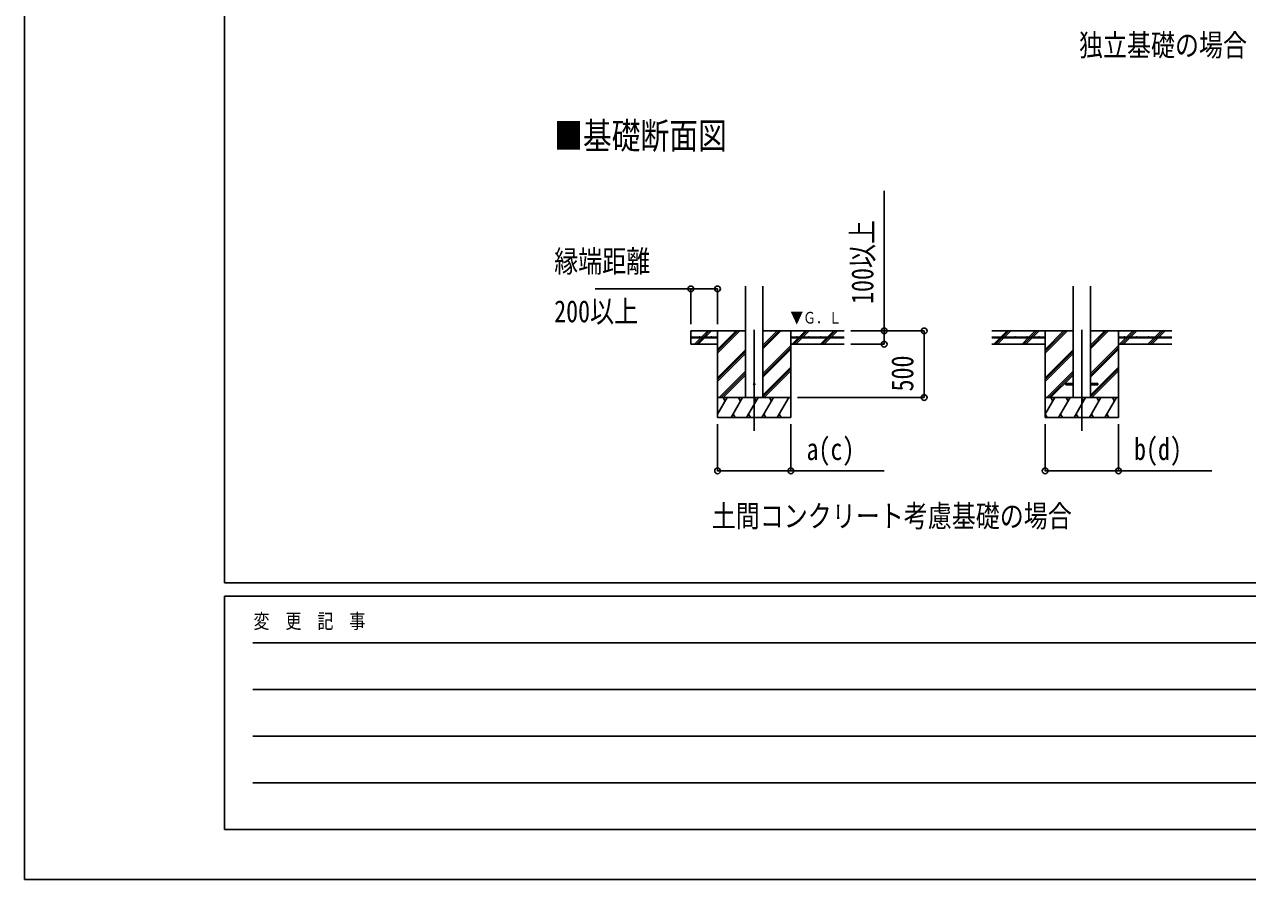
# Model space of a CAD drawing. Units: millimetres, scale not verified. Extents: x -21025 to 21025, y -14850 to 14850.
# Drawn here: x -21025 to -11849, y -14850 to -8437 of the extents above; entities that cross this region are included whole.
import ezdxf
from ezdxf.enums import TextEntityAlignment as Align

# ---------------------------------------------------------------- set-up
doc = ezdxf.new("R2010")
doc.units = ezdxf.units.MM
doc.header["$LTSCALE"] = 60
for name, color, linetype in [('0-2_USER1', 3, 'Continuous'), ('0-4_YKK_12', 2, 'Continuous'), ('0-5_YKK_13', 4, 'Continuous'), ('0-6_YKK_A1', 4, 'Continuous'), ('0-7_YKK_D', 6, 'Continuous'), ('0-8_YKK_ZWAK', 7, 'Continuous')]:
    doc.layers.add(name, color=color, linetype=linetype)
doc.styles.add('ＭＳ ゴシック', font='')
doc.styles.get('ＭＳ ゴシック').set_extended_font_data('MS Gothic')

msp = doc.modelspace()

# ---------------------------------------------------------------- linework, layer by layer
at = {"layer": '0-4_YKK_12'}
for p, q in [((-15549.9, -10725.79), (-15549.9, -11485)), ((-13092.51, -10725.79), (-13092.51, -11485))]:
    msp.add_line(p, q, dxfattribs=at)
at = {"layer": '0-5_YKK_13'}
for p, q in [((-13212.31, -11130.5), (-13212.31, -11139.5)), ((-13212.31, -11130.5), (-13157.51, -11130.5)), ((-13212.31, -11139.5), (-13157.51, -11139.5)), ((-13027.51, -11130.5), (-12972.71, -11130.5)), ((-13027.51, -11139.5), (-12972.71, -11139.5)), ((-12972.71, -11130.5), (-12972.71, -11139.5))]:
    msp.add_line(p, q, dxfattribs=at)
msp.add_circle((-15549.9, -11135), 5, dxfattribs=at)
at = {"layer": '0-6_YKK_A1'}
for p, q in [((-15614.9, -11235), (-15614.9, -10399.65)), ((-15484.9, -11235), (-15484.9, -10399.65)), ((-13157.51, -10398.65), (-13157.51, -11235)), ((-13027.51, -10398.65), (-13027.51, -11235)), ((-15614.9, -10735), (-16024.9, -10735)), ((-16024.9, -10735), (-16024.9, -10835)), ((-15945.94, -10782.5), (-15898.44, -10735)), ((-15931.79, -10782.5), (-15884.29, -10735)), ((-15917.65, -10782.5), (-15870.15, -10735)), ((-15824.9, -10735), (-15824.9, -11385)), ((-15824.9, -10901.88), (-15658.02, -10735)), ((-15824.9, -10887.74), (-15672.16, -10735)), ((-15824.9, -10873.6), (-15686.3, -10735)), ((-15484.9, -10870.25), (-15349.65, -10735)), ((-15484.9, -10856.11), (-15363.79, -10735)), ((-15484.9, -10841.96), (-15377.94, -10735)), ((-15484.9, -10735), (-14874.9, -10735)), ((-15274.9, -10735), (-15274.9, -11385)), ((-15213.3, -10782.5), (-15165.8, -10735)), ((-15199.16, -10782.5), (-15151.66, -10735)), ((-15185.02, -10782.5), (-15137.52, -10735)), ((-15001.17, -10782.5), (-14953.67, -10735)), ((-14987.03, -10782.5), (-14939.53, -10735)), ((-14972.89, -10782.5), (-14925.39, -10735)), ((-13157.51, -10735), (-13767.51, -10735)), ((-13700.68, -10782.5), (-13653.18, -10735)), ((-13681.68, -10777.64), (-13639.04, -10735)), ((-13672.39, -10782.5), (-13624.89, -10735)), ((-13488.55, -10782.5), (-13441.05, -10735)), ((-13474.41, -10782.5), (-13426.9, -10735)), ((-13460.26, -10782.5), (-13412.76, -10735)), ((-13367.51, -10735), (-13367.51, -11385)), ((-13367.51, -10901.88), (-13200.63, -10735)), ((-13367.51, -10887.74), (-13214.77, -10735)), ((-13367.51, -10873.6), (-13228.91, -10735)), ((-13027.51, -10870.25), (-12892.26, -10735)), ((-13027.51, -10856.11), (-12906.4, -10735)), ((-13027.51, -10841.96), (-12920.55, -10735)), ((-13027.51, -10735), (-12417.51, -10735)), ((-12817.51, -10735), (-12817.51, -11385)), ((-12755.92, -10782.5), (-12708.41, -10735)), ((-12741.77, -10782.5), (-12694.27, -10735)), ((-12727.63, -10782.5), (-12680.13, -10735)), ((-12543.78, -10782.5), (-12496.28, -10735)), ((-12529.64, -10782.5), (-12482.14, -10735)), ((-12515.5, -10782.5), (-12468, -10735)), ((-15824.9, -10782.5), (-16024.9, -10782.5)), ((-15824.9, -10787.5), (-16024.9, -10787.5)), ((-15997.03, -10833.6), (-15950.94, -10787.5)), ((-15984.29, -10835), (-15936.79, -10787.5)), ((-15970.15, -10835), (-15922.65, -10787.5)), ((-15824.9, -10782.5), (-15824.9, -10787.5)), ((-15274.9, -10782.5), (-14874.9, -10782.5)), ((-15274.9, -10782.5), (-15274.9, -10787.5)), ((-15274.9, -10787.5), (-14874.9, -10787.5)), ((-15265.8, -10835), (-15218.3, -10787.5)), ((-15251.66, -10835), (-15204.16, -10787.5)), ((-15237.52, -10835), (-15190.02, -10787.5)), ((-15053.67, -10835), (-15006.17, -10787.5)), ((-15039.53, -10835), (-14992.03, -10787.5)), ((-15025.39, -10835), (-14977.89, -10787.5)), ((-13367.51, -10782.5), (-13767.51, -10782.5)), ((-13367.51, -10787.5), (-13767.51, -10787.5)), ((-13753.18, -10835), (-13705.68, -10787.5)), ((-13739.04, -10835), (-13691.54, -10787.5)), ((-13724.9, -10835), (-13677.4, -10787.5)), ((-13686.54, -10782.5), (-13684.87, -10780.83)), ((-13539.64, -10833.6), (-13493.55, -10787.5)), ((-13526.91, -10835), (-13479.41, -10787.5)), ((-13512.76, -10835), (-13465.26, -10787.5)), ((-13367.51, -10782.5), (-13367.51, -10787.5)), ((-12817.51, -10782.5), (-12417.51, -10782.5)), ((-12817.51, -10782.5), (-12817.51, -10787.5)), ((-12817.51, -10787.5), (-12417.51, -10787.5)), ((-12808.42, -10835), (-12760.92, -10787.5)), ((-12794.27, -10835), (-12746.77, -10787.5)), ((-12780.13, -10835), (-12732.63, -10787.5)), ((-12596.28, -10835), (-12548.78, -10787.5)), ((-12582.14, -10835), (-12534.64, -10787.5)), ((-12568, -10835), (-12520.5, -10787.5)), ((-15824.9, -10835), (-16024.9, -10835)), ((-15824.9, -11085.73), (-15614.9, -10875.73)), ((-15824.9, -11099.87), (-15614.9, -10889.87)), ((-15824.9, -11114.01), (-15614.9, -10904.01)), ((-15484.9, -11054.09), (-15274.9, -10844.1)), ((-15484.9, -11068.24), (-15274.9, -10858.24)), ((-15484.9, -11082.38), (-15274.9, -10872.38)), ((-15274.9, -10835), (-14874.9, -10835)), ((-13367.51, -10835), (-13767.51, -10835)), ((-13367.51, -11085.73), (-13157.51, -10875.73)), ((-13367.51, -11099.87), (-13157.51, -10889.87)), ((-13367.51, -11114.01), (-13157.51, -10904.01)), ((-13027.51, -11054.09), (-12817.51, -10844.1)), ((-13027.51, -11068.24), (-12817.51, -10858.24)), ((-13027.51, -11082.38), (-12817.51, -10872.38)), ((-12817.51, -10835), (-12417.51, -10835)), ((-15484.9, -11216.22), (-15274.9, -11006.23)), ((-13027.51, -11216.22), (-12817.51, -11006.23)), ((-15812.04, -11235), (-15614.9, -11037.86)), ((-15797.9, -11235), (-15614.9, -11052)), ((-15783.76, -11235), (-15614.9, -11066.14)), ((-15484.9, -11230.37), (-15274.9, -11020.37)), ((-15475.39, -11235), (-15274.9, -11034.51)), ((-13354.65, -11235), (-13157.51, -11037.86)), ((-13340.51, -11235), (-13157.51, -11052)), ((-13326.37, -11235), (-13157.51, -11066.14)), ((-13027.51, -11230.37), (-12817.51, -11020.37)), ((-13018, -11235), (-12817.51, -11034.51)), ((-15274.9, -11235), (-15824.9, -11235)), ((-15824.9, -11360.45), (-15752.47, -11235)), ((-15767.47, -11260.98), (-15782.48, -11235)), ((-15723.6, -11385), (-15637, -11235)), ((-15652, -11260.98), (-15667, -11235)), ((-15608.13, -11385), (-15521.53, -11235)), ((-15536.53, -11260.98), (-15551.53, -11235)), ((-15492.66, -11385), (-15406.06, -11235)), ((-15421.06, -11260.98), (-15436.06, -11235)), ((-15377.19, -11385), (-15290.59, -11235)), ((-15320.59, -11235), (-15320.59, -11235)), ((-12817.51, -11235), (-13367.51, -11235)), ((-13367.51, -11360.45), (-13295.08, -11235)), ((-13310.08, -11260.98), (-13325.09, -11235)), ((-13266.22, -11385), (-13179.61, -11235)), ((-13194.61, -11260.98), (-13209.61, -11235)), ((-13150.75, -11385), (-13064.14, -11235)), ((-13079.14, -11260.98), (-13094.15, -11235)), ((-13035.28, -11385), (-12948.67, -11235)), ((-12963.67, -11260.98), (-12978.68, -11235)), ((-12919.81, -11385), (-12833.2, -11235)), ((-12848.2, -11260.98), (-12863.2, -11235)), ((-15708.61, -11359.02), (-15693.61, -11385)), ((-15593.14, -11359.02), (-15578.14, -11385)), ((-15477.66, -11359.02), (-15462.67, -11385)), ((-15362.2, -11359.02), (-15347.2, -11385)), ((-13366.69, -11359.02), (-13351.69, -11385)), ((-13251.22, -11359.02), (-13236.22, -11385)), ((-13135.75, -11359.02), (-13120.75, -11385)), ((-13020.28, -11359.02), (-13005.28, -11385)), ((-12904.81, -11359.02), (-12889.81, -11385)), ((-15824.9, -11385), (-15274.9, -11385)), ((-13367.51, -11385), (-12817.51, -11385))]:
    msp.add_line(p, q, dxfattribs=at)
for centre in [(-15959.9, -10780), (-15869.9, -10780), (-15229.9, -10780), (-15139.9, -10780), (-15049.9, -10780), (-14959.9, -10780), (-13682.51, -10780), (-13592.51, -10780), (-13502.51, -10780), (-13412.51, -10780), (-12772.51, -10780), (-12682.51, -10780), (-12592.51, -10780), (-12502.51, -10780)]:
    msp.add_circle(centre, 2.5, dxfattribs=at)
at = {"layer": '0-7_YKK_D'}
for p, q in [((-16024.9, -10419.74), (-16742.71, -10419.74)), ((-16024.9, -10685), (-16024.9, -10418.74)), ((-16024.9, -10419.74), (-15824.9, -10419.74)), ((-15824.9, -10685), (-15824.9, -10418.74)), ((-14824.9, -10735), (-14273.9, -10735)), ((-14824.9, -10735), (-14573.9, -10735)), ((-14274.9, -11235), (-14274.9, -10735)), ((-14824.9, -10835), (-14573.9, -10835)), ((-15224.9, -11235), (-14273.9, -11235)), ((-15824.9, -11435), (-15824.9, -11786)), ((-15274.9, -11435), (-15274.9, -11786)), ((-13367.51, -11435), (-13367.51, -11786)), ((-12817.51, -11435), (-12817.51, -11786))]:
    msp.add_line(p, q, dxfattribs=at)
for points in [[(-14574.9, -10835), (-14574.9, -10735), (-14574.9, -9685)], [(-15824.9, -11785), (-15274.9, -11785), (-14573.9, -11785)], [(-13367.51, -11785), (-12817.51, -11785), (-12116.51, -11785)]]:
    msp.add_lwpolyline(points, dxfattribs=at)
for centre in [(-16024.9, -10419.74), (-15824.9, -10419.74), (-14574.9, -10735), (-14274.9, -10735), (-14574.9, -10835), (-14274.9, -11235), (-15824.9, -11785), (-15274.9, -11785), (-13367.51, -11785), (-12817.51, -11785)]:
    msp.add_circle(centre, 21.25, dxfattribs=at)
at = {"layer": '0-8_YKK_ZWAK'}
for p, q in [((-19524.9, -12625), (-19524.9, 13875)), ((19475.1, -12625), (-19524.9, -12625)), ((-6524.9, -12725), (-19524.9, -12725)), ((-19524.9, -14475), (-19524.9, -12725)), ((-19312.4, -13075), (-6774.9, -13075)), ((-19312.4, -13425), (-6774.9, -13425)), ((-19312.4, -13775), (-6774.9, -13775)), ((-19312.4, -14125), (-6774.9, -14125)), ((-19524.9, -14475), (-6524.9, -14475))]:
    msp.add_line(p, q, dxfattribs=at)
msp.add_lwpolyline([(-21025, -14850), (21025, -14850), (21025, 14850), (-21025, 14850)], close=True, dxfattribs=at)

# ---------------------------------------------------------------- texts
at = {"layer": '0-2_USER1', "style": 'ＭＳ ゴシック', "width": 0.8}
for s, height, p in [('独立基礎の場合', 165, (-13113.4, -8723.25)), ('■基礎断面図', 197.9, (-17051.12, -9429.44)), ('土間コンクリート考慮基礎の場合', 165, (-15868.47, -12255.56))]:
    msp.add_text(s, height=height, dxfattribs=at).set_placement(p, align=Align.BOTTOM_LEFT)
at = {"layer": '0-6_YKK_A1', "style": 'ＭＳ ゴシック', "width": 0.8}
msp.add_text('▼Ｇ．Ｌ', height=87.98, dxfattribs=at).set_placement((-15278.77, -10706.55), align=Align.BOTTOM_LEFT)
at = {"layer": '0-7_YKK_D', "style": 'ＭＳ ゴシック', "width": 0.8}
for s, p in [('100以上', (-14606.9, -10533)), ('500', (-14306.9, -11189))]:
    msp.add_text(s, height=165, rotation=90, dxfattribs=at).set_placement(p, align=Align.BOTTOM_LEFT)
for s, p in [('縁端距離', (-17050.9, -10344.74)), ('200以上', (-17050.9, -10719.74)), ('a(c)', (-15157.9, -11753)), ('b(d)', (-12700.51, -11753))]:
    msp.add_text(s, height=165, dxfattribs=at).set_placement(p, align=Align.BOTTOM_LEFT)
at = {"layer": '0-8_YKK_ZWAK', "style": 'ＭＳ ゴシック', "width": 0.8}
msp.add_text('変  更  記  事', height=110, dxfattribs=at).set_placement((-19306.55, -13000), align=Align.BOTTOM_LEFT)

doc.saveas('drawing.dxf')
